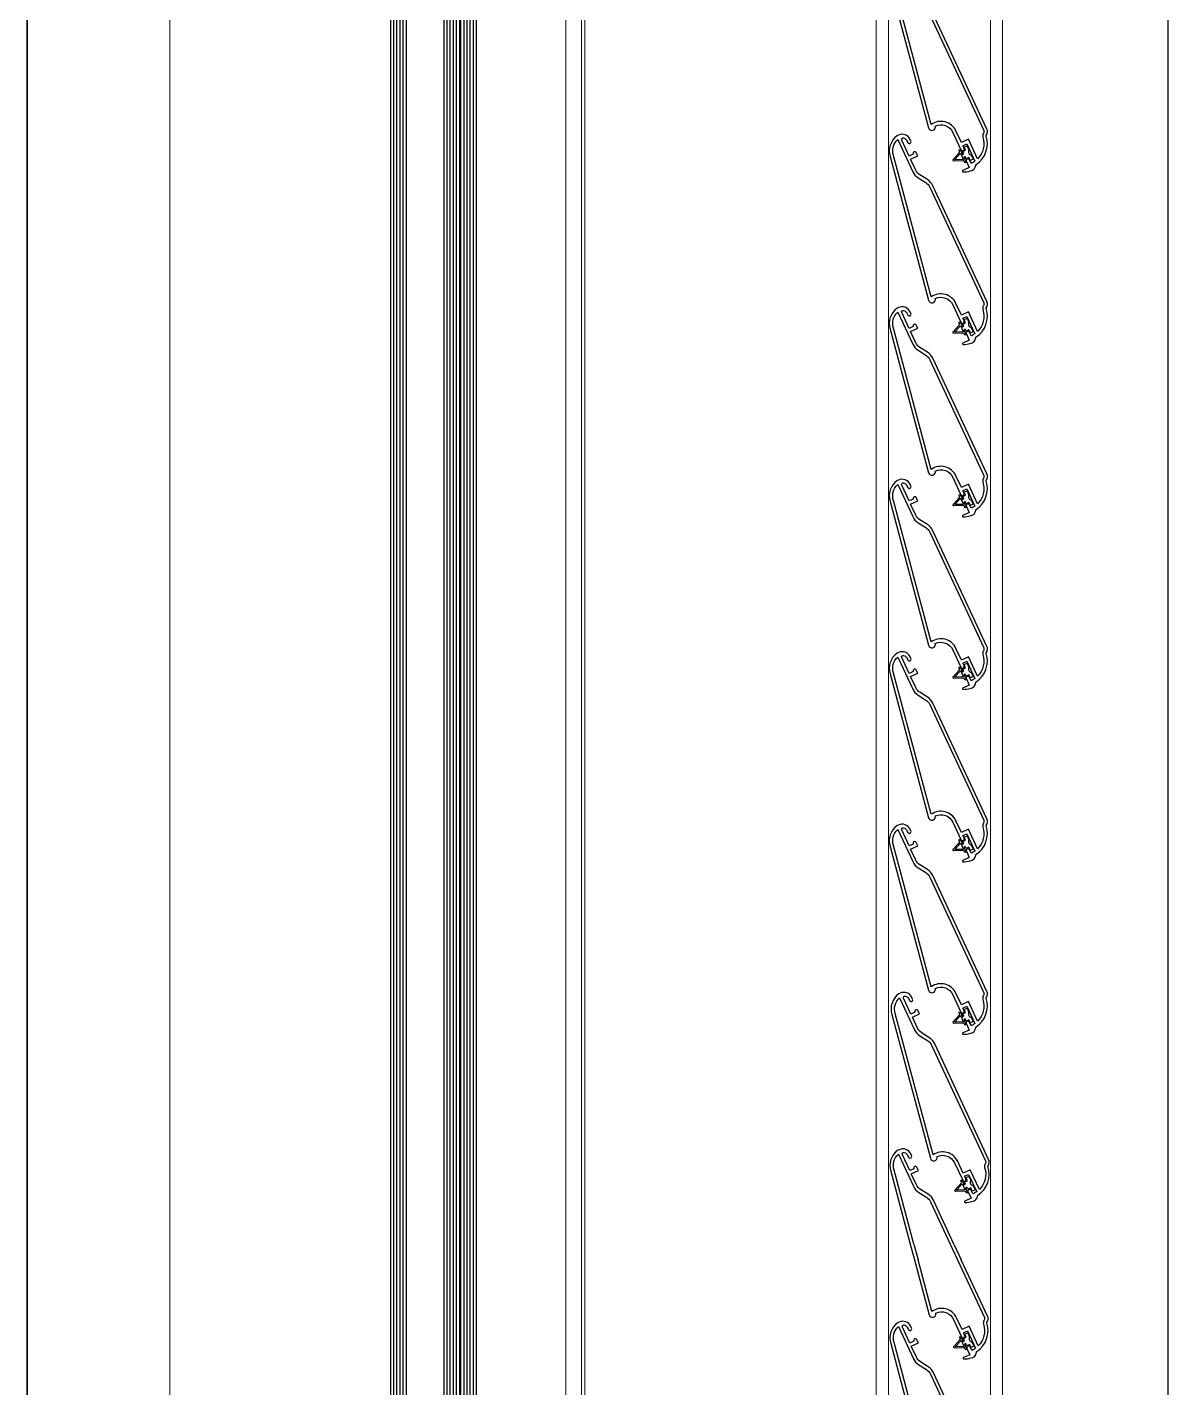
# Model space of a CAD drawing. Header units: millimetres. Extents: x 1251.1 to 1334.1, y 1577.6 to 1641.3.
# Drawn here: x 1271.7596 to 1272.0596, y 1598.7763 to 1599.1341 of the extents above; entities that cross this region are included whole.
import ezdxf

# ---------------------------------------------------------------- set-up
doc = ezdxf.new("R2010")
doc.units = ezdxf.units.MM
doc.linetypes.add('CONTINUA', pattern=[0])
for name, color, linetype in [('GUARNIZIONI', 252, 'Continuous'), ('MURATURA', 140, 'Continuous'), ('STACCIONATA', 35, 'Continuous')]:
    doc.layers.add(name, color=color, linetype=linetype)
for name, color, linetype, lineweight in [('PROIEZIONI - projections', 145, 'Continuous', 13), ('PROIEZIONI finissime - fine lines', 251, 'Continuous', 9), ('SEZIONI medie - small section', 2, 'Continuous', 25)]:
    doc.layers.add(name, color=color, linetype=linetype, lineweight=lineweight)
doc.layers.add('VETRATE sezioni - windows sections', color=7, linetype='Continuous', true_color=0x4d79ff)

msp = doc.modelspace()

# ---------------------------------------------------------------- linework, layer by layer
at = {"layer": 'GUARNIZIONI', "linetype": 'Continuous'}
for points in [[(1272.00795, 1599.10054), (1272.00847, 1599.09943), (1272.00772, 1599.09908), (1272.00734, 1599.0999), (1272.00659, 1599.09955), (1272.00633, 1599.10011), (1272.00596, 1599.09994), (1272.00657, 1599.09863), (1272.00627, 1599.09849), (1272.00613, 1599.09879, 0.300966), (1272.00574, 1599.09903), (1272.0034, 1599.09895, -0.661886), (1272.00321, 1599.09936), (1272.00477, 1599.1011, 0.300966), (1272.00484, 1599.10155), (1272.0047, 1599.10186), (1272.005, 1599.10199), (1272.00561, 1599.10069), (1272.00598, 1599.10086), (1272.00572, 1599.10142), (1272.00647, 1599.10177), (1272.00609, 1599.10259), (1272.00683, 1599.10294), (1272.00735, 1599.10183, 0.57735)], [(1272.00574, 1599.09936), (1272.00378, 1599.09929, -0.661886), (1272.00371, 1599.09943), (1272.00503, 1599.10089, -0.537319), (1272.00516, 1599.10087), (1272.00581, 1599.09948, -0.537319)], [(1272.00795, 1599.05518), (1272.00847, 1599.05407), (1272.00772, 1599.05373), (1272.00734, 1599.05455), (1272.00659, 1599.0542), (1272.00633, 1599.05476), (1272.00596, 1599.05459), (1272.00657, 1599.05328), (1272.00627, 1599.05314), (1272.00613, 1599.05344, 0.300966), (1272.00574, 1599.05368), (1272.0034, 1599.0536, -0.661886), (1272.00321, 1599.05401), (1272.00477, 1599.05575, 0.300966), (1272.00484, 1599.0562), (1272.0047, 1599.0565), (1272.005, 1599.05664), (1272.00561, 1599.05533), (1272.00598, 1599.05551), (1272.00572, 1599.05607), (1272.00647, 1599.05642), (1272.00609, 1599.05724), (1272.00683, 1599.05759), (1272.00735, 1599.05648, 0.57735)], [(1272.00574, 1599.05401), (1272.00378, 1599.05394, -0.661886), (1272.00371, 1599.05408), (1272.00503, 1599.05553, -0.537319), (1272.00516, 1599.05551), (1272.00581, 1599.05413, -0.537319)], [(1272.00795, 1599.00983), (1272.00847, 1599.00872), (1272.00772, 1599.00837), (1272.00734, 1599.00919), (1272.00659, 1599.00884), (1272.00633, 1599.0094), (1272.00596, 1599.00923), (1272.00657, 1599.00792), (1272.00627, 1599.00778), (1272.00613, 1599.00809, 0.300966), (1272.00574, 1599.00832), (1272.0034, 1599.00824, -0.661886), (1272.00321, 1599.00865), (1272.00477, 1599.01039, 0.300966), (1272.00484, 1599.01084), (1272.0047, 1599.01115), (1272.005, 1599.01129), (1272.00561, 1599.00998), (1272.00598, 1599.01015), (1272.00572, 1599.01071), (1272.00647, 1599.01106), (1272.00609, 1599.01188), (1272.00683, 1599.01223), (1272.00735, 1599.01112, 0.57735)], [(1272.00574, 1599.00865), (1272.00378, 1599.00859, -0.661886), (1272.00371, 1599.00872), (1272.00503, 1599.01018, -0.537319), (1272.00516, 1599.01016), (1272.00581, 1599.00877, -0.537319)], [(1272.00795, 1598.96447), (1272.00847, 1598.96336), (1272.00772, 1598.96302), (1272.00734, 1598.96384), (1272.00659, 1598.96349), (1272.00633, 1598.96405), (1272.00596, 1598.96388), (1272.00657, 1598.96257), (1272.00627, 1598.96243), (1272.00613, 1598.96273, 0.300966), (1272.00574, 1598.96297), (1272.0034, 1598.96289, -0.661886), (1272.00321, 1598.9633), (1272.00477, 1598.96504, 0.300966), (1272.00484, 1598.96549), (1272.0047, 1598.96579), (1272.005, 1598.96593), (1272.00561, 1598.96462), (1272.00598, 1598.9648), (1272.00572, 1598.96536), (1272.00647, 1598.96571), (1272.00609, 1598.96653), (1272.00683, 1598.96688), (1272.00735, 1598.96577, 0.57735)], [(1272.00574, 1598.9633), (1272.00378, 1598.96323, -0.661886), (1272.00371, 1598.96337), (1272.00503, 1598.96482, -0.537319), (1272.00516, 1598.9648), (1272.00581, 1598.96342, -0.537319)], [(1272.00795, 1598.91912), (1272.00847, 1598.91801), (1272.00772, 1598.91766), (1272.00734, 1598.91848), (1272.00659, 1598.91814), (1272.00633, 1598.9187), (1272.00596, 1598.91852), (1272.00657, 1598.91721), (1272.00627, 1598.91707), (1272.00613, 1598.91738, 0.300966), (1272.00574, 1598.91761), (1272.0034, 1598.91753, -0.661886), (1272.00321, 1598.91795), (1272.00477, 1598.91968, 0.300966), (1272.00484, 1598.92014), (1272.0047, 1598.92044), (1272.005, 1598.92058), (1272.00561, 1598.91927), (1272.00598, 1598.91944), (1272.00572, 1598.92), (1272.00647, 1598.92035), (1272.00609, 1598.92117), (1272.00683, 1598.92152), (1272.00735, 1598.92041, 0.57735)], [(1272.00574, 1598.91794), (1272.00378, 1598.91788, -0.661886), (1272.00371, 1598.91801), (1272.00503, 1598.91947, -0.537319), (1272.00516, 1598.91945), (1272.00581, 1598.91806, -0.537319)], [(1272.00795, 1598.87376), (1272.00847, 1598.87266), (1272.00772, 1598.87231), (1272.00734, 1598.87313), (1272.00659, 1598.87278), (1272.00633, 1598.87334), (1272.00596, 1598.87317), (1272.00657, 1598.87186), (1272.00627, 1598.87172), (1272.00613, 1598.87202, 0.300966), (1272.00574, 1598.87226), (1272.0034, 1598.87218, -0.661886), (1272.00321, 1598.87259), (1272.00477, 1598.87433, 0.300966), (1272.00484, 1598.87478), (1272.0047, 1598.87508), (1272.005, 1598.87522), (1272.00561, 1598.87391), (1272.00598, 1598.87409), (1272.00572, 1598.87465), (1272.00647, 1598.875), (1272.00609, 1598.87582), (1272.00683, 1598.87617), (1272.00735, 1598.87506, 0.57735)], [(1272.00574, 1598.87259), (1272.00378, 1598.87252, -0.661886), (1272.00371, 1598.87266), (1272.00503, 1598.87412, -0.537319), (1272.00516, 1598.8741), (1272.00581, 1598.87271, -0.537319)], [(1272.00843, 1598.82954), (1272.00894, 1598.82843), (1272.0082, 1598.82809), (1272.00781, 1598.82891), (1272.00707, 1598.82856), (1272.0068, 1598.82912), (1272.00643, 1598.82895), (1272.00704, 1598.82764), (1272.00674, 1598.8275), (1272.0066, 1598.8278, 0.300966), (1272.00621, 1598.82804), (1272.00387, 1598.82796, -0.661886), (1272.00368, 1598.82837), (1272.00525, 1598.83011, 0.300966), (1272.00531, 1598.83056), (1272.00517, 1598.83086), (1272.00547, 1598.831), (1272.00608, 1598.82969), (1272.00646, 1598.82987), (1272.00619, 1598.83043), (1272.00694, 1598.83078), (1272.00656, 1598.8316), (1272.00731, 1598.83195), (1272.00782, 1598.83084, 0.57735)], [(1272.00621, 1598.82837), (1272.00425, 1598.8283, -0.661886), (1272.00419, 1598.82844), (1272.0055, 1598.82989, -0.537319), (1272.00563, 1598.82987), (1272.00628, 1598.82849, -0.537319)], [(1272.00813, 1598.78838), (1272.00865, 1598.78727), (1272.0079, 1598.78693), (1272.00751, 1598.78775), (1272.00677, 1598.7874), (1272.00651, 1598.78796), (1272.00613, 1598.78779), (1272.00674, 1598.78648), (1272.00644, 1598.78634), (1272.0063, 1598.78664, 0.300966), (1272.00591, 1598.78688), (1272.00357, 1598.7868, -0.661886), (1272.00338, 1598.78721), (1272.00495, 1598.78895, 0.300966), (1272.00502, 1598.7894), (1272.00487, 1598.7897), (1272.00517, 1598.78984), (1272.00578, 1598.78853), (1272.00616, 1598.78871), (1272.0059, 1598.78927), (1272.00664, 1598.78962), (1272.00626, 1598.79044), (1272.00701, 1598.79079), (1272.00752, 1598.78968, 0.57735)], [(1272.00591, 1598.78721), (1272.00395, 1598.78714, -0.661886), (1272.00389, 1598.78728), (1272.0052, 1598.78873, -0.537319), (1272.00534, 1598.78871), (1272.00598, 1598.78733, -0.537319)]]:
    msp.add_lwpolyline(points, format="xyb", close=True, dxfattribs=at)
at = {"layer": 'MURATURA', "linetype": 'ByBlock'}
for p, q in [((1271.75964, 1604.12184), (1271.75964, 1597.22184)), ((1271.75964, 1597.52184), (1271.75964, 1600.52184)), ((1272.05964, 1600.52184), (1272.05964, 1597.52184)), ((1272.05964, 1599.22621), (1272.05964, 1598.92621)), ((1272.05964, 1598.92621), (1272.05964, 1598.62621))]:
    msp.add_line(p, q, dxfattribs=at)
at = {"layer": 'PROIEZIONI - projections'}
msp.add_line((1271.79713, 1599.50123), (1271.79713, 1598.21201), dxfattribs=at)
at = {"layer": 'PROIEZIONI finissime - fine lines'}
for p, q in [((1271.90545, 1599.45308), (1271.90545, 1598.21201)), ((1271.90133, 1599.44895), (1271.90133, 1598.21257)), ((1271.90627, 1599.44895), (1271.90627, 1598.21201)), ((1271.98296, 1599.44195), (1271.98296, 1598.26273)), ((1271.98618, 1599.39878), (1271.98618, 1598.25832)), ((1272.01298, 1599.39878), (1272.01298, 1598.2624)), ((1272.0162, 1599.39824), (1272.0162, 1598.26273))]:
    msp.add_line(p, q, dxfattribs=at)
at = {"layer": 'SEZIONI medie - small section'}
for p, q in [((1271.99191, 1598.81412), (1271.99302, 1598.81)), ((1271.99285, 1598.81412), (1271.99396, 1598.81)), ((1272.0024, 1598.81412), (1272.00433, 1598.81)), ((1272.0034, 1598.81412), (1272.00533, 1598.81)), ((1272.00519, 1598.78925), (1272.00505, 1598.78925)), ((1272.00519, 1598.78925), (1272.00505, 1598.78925))]:
    msp.add_line(p, q, dxfattribs=at)
at = {"layer": 'SEZIONI medie - small section', "linetype": 'CONTINUA'}
for points in [[(1271.98747, 1599.14573, -0.292229), (1271.98861, 1599.14993), (1271.99254, 1599.1415, 0.144406), (1271.99396, 1599.13989), (1271.99596, 1599.13863, -0.144406), (1271.99704, 1599.13741), (1272.01122, 1599.10699, -0.269424), (1272.01116, 1599.10625, 0.236959), (1272.011, 1599.10522, -0.283155), (1272.00962, 1599.09951), (1272.00721, 1599.10466), (1272.00534, 1599.10379), (1272.00392, 1599.10686, 0.468429), (1271.99742, 1599.10857)], [(1271.99185, 1599.10465, 0.414214), (1271.98878, 1599.10576), (1271.98845, 1599.10561, 0.323321), (1271.9866, 1599.10012), (1271.99672, 1599.06233, 0.995839), (1271.99848, 1599.06279, -0.415493), (1272.00309, 1599.06112), (1272.00522, 1599.05656, 1), (1272.00604, 1599.05694), (1272.00573, 1599.05762), (1272.00677, 1599.0581), (1272.0089, 1599.05355, -0.05175), (1272.00789, 1599.05299), (1272.00747, 1599.05388, 1), (1272.00665, 1599.0535), (1272.00741, 1599.05185), (1272.00576, 1599.05108, 0.812265), (1272.00584, 1599.05072, 0.061525), (1272.00764, 1599.05098, 0.371656), (1272.00915, 1599.05251, -0.233805), (1272.00927, 1599.0527, 0.336972), (1272.01186, 1599.06015, -0.236959), (1272.0119, 1599.06037, 0.269424), (1272.01205, 1599.06202), (1271.99786, 1599.09244, 0.144406), (1271.99644, 1599.09405), (1271.99444, 1599.0953, -0.144406), (1271.99336, 1599.09653), (1271.992, 1599.09944), (1271.99387, 1599.10031), (1271.99349, 1599.10113, 1), (1271.99267, 1599.10075), (1271.99162, 1599.10026), (1271.98967, 1599.10444, -0.648232), (1271.99016, 1599.10501, -0.213422), (1271.99103, 1599.10426), (1271.99124, 1599.10381, 1), (1271.99206, 1599.1042)], [(1271.98747, 1599.10037, -0.292229), (1271.98861, 1599.10457), (1271.99254, 1599.09614, 0.144406), (1271.99396, 1599.09453), (1271.99596, 1599.09328, -0.144406), (1271.99704, 1599.09205), (1272.01122, 1599.06164, -0.269424), (1272.01116, 1599.06089, 0.236959), (1272.011, 1599.05987, -0.283155), (1272.00962, 1599.05415), (1272.00721, 1599.05931), (1272.00534, 1599.05844), (1272.00392, 1599.0615, 0.468429), (1271.99742, 1599.06322)], [(1271.99185, 1599.05929, 0.414214), (1271.98878, 1599.06041), (1271.98845, 1599.06025, 0.323321), (1271.9866, 1599.05477), (1271.99672, 1599.01697, 0.995839), (1271.99848, 1599.01743, -0.415493), (1272.00309, 1599.01577), (1272.00522, 1599.01121, 1), (1272.00604, 1599.01159), (1272.00573, 1599.01226), (1272.00677, 1599.01275), (1272.0089, 1599.0082, -0.05175), (1272.00789, 1599.00763), (1272.00747, 1599.00853, 1), (1272.00665, 1599.00814), (1272.00741, 1599.0065), (1272.00576, 1599.00572, 0.812265), (1272.00584, 1599.00536, 0.061525), (1272.00764, 1599.00563, 0.371656), (1272.00915, 1599.00716, -0.233805), (1272.00927, 1599.00735, 0.336972), (1272.01186, 1599.01479, -0.236959), (1272.0119, 1599.01501, 0.269424), (1272.01205, 1599.01666), (1271.99786, 1599.04708, 0.144406), (1271.99644, 1599.04869), (1271.99444, 1599.04995, -0.144406), (1271.99336, 1599.05117), (1271.992, 1599.05409), (1271.99387, 1599.05496), (1271.99349, 1599.05578, 1), (1271.99267, 1599.0554), (1271.99162, 1599.05491), (1271.98967, 1599.05909, -0.648232), (1271.99016, 1599.05966, -0.213422), (1271.99103, 1599.05891), (1271.99124, 1599.05846, 1), (1271.99206, 1599.05884)], [(1271.98747, 1599.05502, -0.292229), (1271.98861, 1599.05922), (1271.99254, 1599.05079, 0.144406), (1271.99396, 1599.04918), (1271.99596, 1599.04792, -0.144406), (1271.99704, 1599.0467), (1272.01122, 1599.01628, -0.269424), (1272.01116, 1599.01554, 0.236959), (1272.011, 1599.01451, -0.283155), (1272.00962, 1599.0088), (1272.00721, 1599.01396), (1272.00534, 1599.01308), (1272.00392, 1599.01615, 0.468429), (1271.99742, 1599.01786)], [(1271.99185, 1599.01394, 0.414214), (1271.98878, 1599.01505), (1271.98845, 1599.0149, 0.323321), (1271.9866, 1599.00941), (1271.99672, 1598.97162, 0.995839), (1271.99848, 1598.97208, -0.415493), (1272.00309, 1598.97041), (1272.00522, 1598.96585, 1), (1272.00604, 1598.96623), (1272.00573, 1598.96691), (1272.00677, 1598.9674), (1272.0089, 1598.96284, -0.05175), (1272.00789, 1598.96228), (1272.00747, 1598.96317, 1), (1272.00665, 1598.96279), (1272.00741, 1598.96114), (1272.00576, 1598.96037, 0.812265), (1272.00584, 1598.96001, 0.061525), (1272.00764, 1598.96027, 0.371656), (1272.00915, 1598.9618, -0.233805), (1272.00927, 1598.96199, 0.336972), (1272.01186, 1598.96944, -0.236959), (1272.0119, 1598.96966, 0.269424), (1272.01205, 1598.97131), (1271.99786, 1599.00173, 0.144406), (1271.99644, 1599.00334), (1271.99444, 1599.00459, -0.144406), (1271.99336, 1599.00582), (1271.992, 1599.00873), (1271.99387, 1599.0096), (1271.99349, 1599.01042, 1), (1271.99267, 1599.01004), (1271.99162, 1599.00955), (1271.98967, 1599.01373, -0.648232), (1271.99016, 1599.0143, -0.213422), (1271.99103, 1599.01355), (1271.99124, 1599.01311, 1), (1271.99206, 1599.01349)], [(1271.98747, 1599.00966, -0.292229), (1271.98861, 1599.01386), (1271.99254, 1599.00543, 0.144406), (1271.99396, 1599.00382), (1271.99596, 1599.00257, -0.144406), (1271.99704, 1599.00134), (1272.01122, 1598.97093, -0.269424), (1272.01116, 1598.97018, 0.236959), (1272.011, 1598.96916, -0.283155), (1272.00962, 1598.96344), (1272.00721, 1598.9686), (1272.00534, 1598.96773), (1272.00392, 1598.97079, 0.468429), (1271.99742, 1598.97251)], [(1271.99185, 1598.96858, 0.414214), (1271.98878, 1598.9697), (1271.98845, 1598.96955, 0.323321), (1271.9866, 1598.96406), (1271.99672, 1598.92626, 0.995839), (1271.99848, 1598.92672, -0.415493), (1272.00309, 1598.92506), (1272.00522, 1598.9205, 1), (1272.00604, 1598.92088), (1272.00573, 1598.92155), (1272.00677, 1598.92204), (1272.0089, 1598.91749, -0.05175), (1272.00789, 1598.91692), (1272.00747, 1598.91782, 1), (1272.00665, 1598.91743), (1272.00741, 1598.91579), (1272.00576, 1598.91502, 0.812265), (1272.00584, 1598.91465, 0.061525), (1272.00764, 1598.91492, 0.371656), (1272.00915, 1598.91645, -0.233805), (1272.00927, 1598.91664, 0.336972), (1272.01186, 1598.92409, -0.236959), (1272.0119, 1598.9243, 0.269424), (1272.01205, 1598.92596), (1271.99786, 1598.95637, 0.144406), (1271.99644, 1598.95798), (1271.99444, 1598.95924, -0.144406), (1271.99336, 1598.96046), (1271.992, 1598.96338), (1271.99387, 1598.96425), (1271.99349, 1598.96507, 1), (1271.99267, 1598.96469), (1271.99162, 1598.9642), (1271.98967, 1598.96838, -0.648232), (1271.99016, 1598.96895, -0.213422), (1271.99103, 1598.9682), (1271.99124, 1598.96775, 1), (1271.99206, 1598.96813)], [(1271.98747, 1598.96431, -0.292229), (1271.98861, 1598.96851), (1271.99254, 1598.96008, 0.144406), (1271.99396, 1598.95847), (1271.99596, 1598.95721, -0.144406), (1271.99704, 1598.95599), (1272.01122, 1598.92557, -0.269424), (1272.01116, 1598.92483, 0.236959), (1272.011, 1598.9238, -0.283155), (1272.00962, 1598.91809), (1272.00721, 1598.92325), (1272.00534, 1598.92238), (1272.00392, 1598.92544, 0.468429), (1271.99742, 1598.92715)], [(1271.99185, 1598.92323, 0.414214), (1271.98878, 1598.92434), (1271.98845, 1598.92419, 0.323321), (1271.9866, 1598.9187), (1271.99672, 1598.88091, 0.995839), (1271.99848, 1598.88137, -0.415493), (1272.00309, 1598.8797), (1272.00522, 1598.87514, 1), (1272.00604, 1598.87553), (1272.00573, 1598.8762), (1272.00677, 1598.87669), (1272.0089, 1598.87213, -0.05175), (1272.00789, 1598.87157), (1272.00747, 1598.87246, 1), (1272.00665, 1598.87208), (1272.00741, 1598.87043), (1272.00576, 1598.86966, 0.812265), (1272.00584, 1598.8693, 0.061525), (1272.00764, 1598.86956, 0.371656), (1272.00915, 1598.8711, -0.233805), (1272.00927, 1598.87129, 0.336972), (1272.01186, 1598.87873, -0.236959), (1272.0119, 1598.87895, 0.269424), (1272.01205, 1598.8806), (1271.99786, 1598.91102, 0.144406), (1271.99644, 1598.91263), (1271.99444, 1598.91388, -0.144406), (1271.99336, 1598.91511), (1271.992, 1598.91802), (1271.99387, 1598.91889), (1271.99349, 1598.91972, 1), (1271.99267, 1598.91933), (1271.99162, 1598.91884), (1271.98967, 1598.92303, -0.648232), (1271.99016, 1598.92359, -0.213422), (1271.99103, 1598.92284), (1271.99124, 1598.9224, 1), (1271.99206, 1598.92278)], [(1271.98747, 1598.91896, -0.292229), (1271.98861, 1598.92315), (1271.99254, 1598.91472, 0.144406), (1271.99396, 1598.91311), (1271.99596, 1598.91186, -0.144406), (1271.99704, 1598.91063), (1272.01122, 1598.88022, -0.269424), (1272.01116, 1598.87947, 0.236959), (1272.011, 1598.87845, -0.283155), (1272.00962, 1598.87274), (1272.00721, 1598.87789), (1272.00534, 1598.87702), (1272.00392, 1598.88008, 0.468429), (1271.99742, 1598.8818)], [(1271.99232, 1598.87901, 0.414214), (1271.98925, 1598.88012), (1271.98892, 1598.87997, 0.323321), (1271.98707, 1598.87448), (1271.99719, 1598.83669, 0.995839), (1271.99895, 1598.83715, -0.415493), (1272.00357, 1598.83548), (1272.00569, 1598.83092, 1), (1272.00651, 1598.8313), (1272.0062, 1598.83198), (1272.00725, 1598.83246), (1272.00937, 1598.82791, -0.05175), (1272.00836, 1598.82735), (1272.00794, 1598.82824, 1), (1272.00712, 1598.82786), (1272.00789, 1598.82621), (1272.00623, 1598.82544, 0.812265), (1272.00631, 1598.82508, 0.061525), (1272.00811, 1598.82534, 0.371656), (1272.00963, 1598.82687, -0.233805), (1272.00974, 1598.82706, 0.336972), (1272.01234, 1598.83451, -0.236959), (1272.01237, 1598.83473, 0.269424), (1272.01252, 1598.83638), (1271.99833, 1598.8668, 0.144406), (1271.99691, 1598.86841), (1271.99491, 1598.86966, -0.144406), (1271.99383, 1598.87089), (1271.99248, 1598.8738), (1271.99434, 1598.87467), (1271.99396, 1598.87549, 1), (1271.99314, 1598.87511), (1271.99209, 1598.87462), (1271.99014, 1598.8788, -0.648232), (1271.99063, 1598.87937, -0.213422), (1271.9915, 1598.87862), (1271.99171, 1598.87817, 1), (1271.99253, 1598.87856)], [(1271.98794, 1598.87473, -0.292229), (1271.98908, 1598.87893), (1271.99301, 1598.8705, 0.144406), (1271.99443, 1598.86889), (1271.99643, 1598.86764, -0.144406), (1271.99751, 1598.86641), (1272.0117, 1598.836, -0.269424), (1272.01163, 1598.83525, 0.236959), (1272.01147, 1598.83423, -0.283155), (1272.01009, 1598.82851), (1272.00768, 1598.83367), (1272.00582, 1598.8328), (1272.00439, 1598.83586, 0.468429), (1271.99789, 1598.83758)]]:
    msp.add_lwpolyline(points, format="xyb", close=True, dxfattribs=at)
for points in [[(1271.9866, 1599.14548), (1271.99672, 1599.10768, 0.995839), (1271.99848, 1599.10814, -0.415493), (1272.00309, 1599.10647), (1272.00522, 1599.10192, 1), (1272.00604, 1599.1023), (1272.00573, 1599.10297), (1272.00677, 1599.10346), (1272.0089, 1599.09891, -0.05175), (1272.00789, 1599.09834), (1272.00747, 1599.09923, 1), (1272.00665, 1599.09885), (1272.00741, 1599.09721), (1272.00576, 1599.09643, 0.812265), (1272.00584, 1599.09607, 0.061525), (1272.00764, 1599.09633, 0.371656), (1272.00915, 1599.09787, -0.233805), (1272.00927, 1599.09806, 0.336972), (1272.01186, 1599.1055, -0.236959), (1272.0119, 1599.10572, 0.269424), (1272.01205, 1599.10737), (1271.99786, 1599.13779, 0.144406)], [(1272.0034, 1598.81412), (1271.99804, 1598.82564, 0.144406), (1271.99662, 1598.82725), (1271.99462, 1598.8285, -0.144406), (1271.99354, 1598.82973), (1271.99218, 1598.83264), (1271.99404, 1598.83351), (1271.99366, 1598.83433, 1), (1271.99284, 1598.83395), (1271.99179, 1598.83346), (1271.98984, 1598.83764, -0.648232), (1271.99034, 1598.83821, -0.213422), (1271.9912, 1598.83746), (1271.99141, 1598.83701, 1), (1271.99223, 1598.8374), (1271.99202, 1598.83785, 0.414214), (1271.98896, 1598.83896), (1271.98863, 1598.83881, 0.323321), (1271.98677, 1598.83332), (1271.99191, 1598.81412)], [(1271.99285, 1598.81412), (1271.98764, 1598.83357, -0.292229), (1271.98878, 1598.83777), (1271.99271, 1598.82934, 0.144406), (1271.99413, 1598.82773), (1271.99613, 1598.82648, -0.144406), (1271.99721, 1598.82525), (1272.0024, 1598.81412)], [(1271.99302, 1598.81), (1271.9969, 1598.79553, 0.995839), (1271.99865, 1598.79599, -0.415493), (1272.00327, 1598.79432), (1272.00539, 1598.78976, 1), (1272.00621, 1598.79014), (1272.0059, 1598.79082), (1272.00695, 1598.79131), (1272.00907, 1598.78675, -0.05175), (1272.00806, 1598.78619), (1272.00764, 1598.78708, 1), (1272.00682, 1598.7867), (1272.00759, 1598.78505), (1272.00593, 1598.78428, 0.812265), (1272.00602, 1598.78392, 0.061525), (1272.00782, 1598.78418, 0.371656), (1272.00933, 1598.78571, -0.233805), (1272.00944, 1598.7859, 0.336972), (1272.01204, 1598.79335, -0.236959), (1272.01207, 1598.79357, 0.269424), (1272.01222, 1598.79522), (1272.00533, 1598.81)], [(1272.00433, 1598.81), (1272.0114, 1598.79484, -0.269424), (1272.01133, 1598.79409, 0.236959), (1272.01117, 1598.79307, -0.283155), (1272.00979, 1598.78735), (1272.00739, 1598.79251), (1272.00552, 1598.79164), (1272.00409, 1598.7947, 0.468429), (1271.9976, 1598.79642), (1271.99396, 1598.81)], [(1272.0034, 1598.76877), (1271.99804, 1598.78028, 0.144406), (1271.99662, 1598.78189), (1271.99462, 1598.78315, -0.144406), (1271.99354, 1598.78437), (1271.99218, 1598.78729), (1271.99404, 1598.78816), (1271.99366, 1598.78898, 1), (1271.99284, 1598.7886), (1271.99179, 1598.78811), (1271.98984, 1598.79229, -0.648232), (1271.99034, 1598.79286, -0.213422), (1271.9912, 1598.79211), (1271.99141, 1598.79166, 1), (1271.99223, 1598.79204), (1271.99202, 1598.79249, 0.414214), (1271.98896, 1598.79361), (1271.98863, 1598.79346, 0.323321), (1271.98677, 1598.78797), (1271.99191, 1598.76877)], [(1271.99285, 1598.76877), (1271.98764, 1598.78822, -0.292229), (1271.98878, 1598.79242), (1271.99271, 1598.78399, 0.144406), (1271.99413, 1598.78238), (1271.99613, 1598.78112, -0.144406), (1271.99721, 1598.7799), (1272.0024, 1598.76877)]]:
    msp.add_lwpolyline(points, format="xyb", dxfattribs=at)
at = {"layer": 'STACCIONATA'}
msp.add_line((1271.75964, 1599.99366), (1271.75964, 1597.34413), dxfattribs=at)
at = {"layer": 'VETRATE sezioni - windows sections', "linetype": 'Continuous'}
for p, q in [((1271.85525, 1598.27699), (1271.85525, 1599.40629)), ((1271.85607, 1598.27658), (1271.85607, 1599.4067)), ((1271.8569, 1598.27658), (1271.8569, 1599.4067)), ((1271.85772, 1598.27658), (1271.85772, 1599.4067)), ((1271.85855, 1598.27658), (1271.85855, 1599.4067)), ((1271.85937, 1598.28441), (1271.85937, 1599.40629)), ((1271.86927, 1598.28441), (1271.86927, 1599.40629)), ((1271.87009, 1598.27658), (1271.87009, 1599.40669)), ((1271.87091, 1598.27658), (1271.87091, 1599.40669)), ((1271.87174, 1598.27658), (1271.87174, 1599.40669)), ((1271.87256, 1598.27658), (1271.87256, 1599.40669)), ((1271.87339, 1598.27658), (1271.87339, 1599.40669)), ((1271.87355, 1598.27658), (1271.87355, 1599.40669)), ((1271.8737, 1598.27658), (1271.8737, 1599.40669)), ((1271.87453, 1598.27658), (1271.87453, 1599.40669)), ((1271.87535, 1598.27658), (1271.87535, 1599.40669)), ((1271.87618, 1598.27658), (1271.87618, 1599.40669)), ((1271.877, 1598.27658), (1271.877, 1599.40669)), ((1271.87782, 1598.27699), (1271.87782, 1599.40629))]:
    msp.add_line(p, q, dxfattribs=at)

doc.saveas('drawing.dxf')
